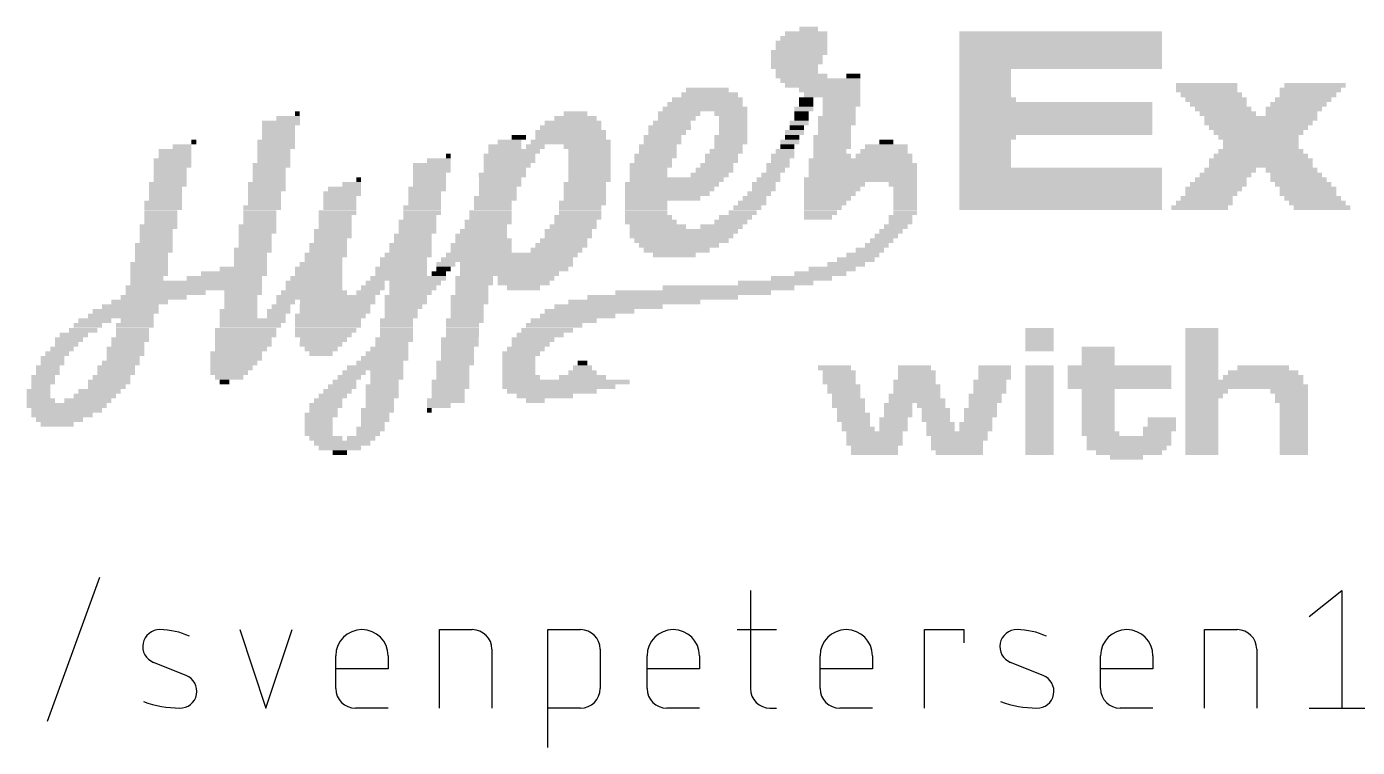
# Model space of a CAD drawing. Extents: x 0 to 102, y 0 to 90.
# Drawn here: x 65.22 to 78.42, y 12.52 to 19.67 of the extents above; entities that cross this region are included whole.
import ezdxf

# ---------------------------------------------------------------- set-up
doc = ezdxf.new("R2010")
doc.units = 0
doc.layers.add('21', color=253, linetype='CONTINUOUS')

# ---------------------------------------------------------------- blocks, each defined once
blk = doc.blocks.new('RECT')
blk.add_solid([(-0.5, -0.5), (0.5, -0.5), (-0.5, 0.5), (0.5, 0.5)])

msp = doc.modelspace()

# ---------------------------------------------------------------- linework, layer by layer
at = {"layer": '21'}
for p, q in [((65.4304, 12.7797), (65.9497, 14.2078)), ((72.3977, 14.078), (72.3977, 13.1043)), ((77.9385, 13.8183), (78.263, 14.078)), ((78.263, 14.078), (78.263, 12.9096)), ((67.3354, 13.6885), (67.595, 12.9096)), ((67.595, 12.9096), (67.8547, 13.6885)), ((69.3166, 12.9096), (69.3166, 13.6885)), ((69.3166, 13.6885), (69.6411, 13.6885)), ((70.3893, 12.5201), (70.3893, 13.6885)), ((70.3893, 13.6885), (70.7138, 13.6885)), ((72.2678, 13.6885), (72.6573, 13.6885)), ((74.1238, 12.9096), (74.1238, 13.6885)), ((74.1238, 13.6885), (74.5133, 13.6885)), ((74.5133, 13.6885), (74.5133, 13.5587)), ((76.8985, 12.9096), (76.8985, 13.6885)), ((76.8985, 13.6885), (77.223, 13.6885)), ((69.8359, 13.4938), (69.8359, 12.9096)), ((70.9085, 13.4938), (70.9085, 13.1043)), ((77.4177, 13.4938), (77.4177, 12.9096)), ((66.8048, 13.2341), (66.4802, 13.3639)), ((68.2879, 13.1043), (68.2879, 13.4288)), ((68.8072, 13.4288), (68.8072, 13.299)), ((71.374, 13.1043), (71.374, 13.4288)), ((71.8933, 13.4288), (71.8933, 13.299)), ((73.0885, 13.1043), (73.0885, 13.4288)), ((73.6078, 13.4288), (73.6078, 13.299)), ((75.3011, 13.2341), (74.9765, 13.3639)), ((75.8698, 13.1043), (75.8698, 13.4288)), ((76.389, 13.4288), (76.389, 13.299)), ((68.8072, 13.299), (68.2879, 13.299)), ((71.8933, 13.299), (71.374, 13.299)), ((73.6078, 13.299), (73.0885, 13.299)), ((76.389, 13.299), (75.8698, 13.299)), ((68.8072, 12.9096), (68.4826, 12.9096)), ((70.7138, 12.9096), (70.3893, 12.9096)), ((71.8933, 12.9096), (71.5687, 12.9096)), ((72.5924, 12.9096), (72.6573, 12.9096)), ((73.6078, 12.9096), (73.2832, 12.9096)), ((76.389, 12.9096), (76.0645, 12.9096)), ((77.9385, 12.9096), (78.5876, 12.9096))]:
    msp.add_line(p, q, dxfattribs=at)
for centre, radius, start, end in [((66.5427, 13.5202), 0.1683, 89.1818, 248.1989), ((66.5346, 12.9514), 0.7371, 65.7612, 89.1819), ((68.5475, 13.4288), 0.2596, 0, 180), ((69.6411, 13.4937), 0.1947, 0.0009, 90), ((70.7138, 13.4937), 0.1947, 0.0009, 90), ((71.6336, 13.4288), 0.2596, 0, 180), ((73.3481, 13.4288), 0.2596, 0, 180), ((75.039, 13.5202), 0.1683, 89.1818, 248.1989), ((75.0309, 12.9514), 0.7371, 65.7612, 89.1819), ((76.1294, 13.4288), 0.2596, 0, 180), ((77.223, 13.4937), 0.1947, 0.0009, 90), ((66.7423, 13.0778), 0.1683, 269.1818, 68.1989), ((75.2386, 13.0778), 0.1683, 269.1818, 68.1989), ((68.4826, 13.1043), 0.1947, 180, 270), ((70.7138, 13.1043), 0.1947, 270, 0), ((71.5687, 13.1043), 0.1947, 180, 270), ((72.5924, 13.1043), 0.1947, 180, 270), ((73.2832, 13.1043), 0.1947, 180, 270), ((76.0645, 13.1043), 0.1947, 180, 270), ((66.7556, 14.0103), 1.1008, 250.209, 269.1819), ((75.2519, 14.0103), 1.1008, 250.209, 269.1819)]:
    msp.add_arc(centre, radius, start, end, dxfattribs=at)

# ---------------------------------------------------------------- block references
at = {"layer": '21', "yscale": 0.0467}
for p, xscale in [((72.9751, 19.6485), 0.1868), ((72.905, 19.5084), 0.5137), ((72.9284, 19.5551), 0.467), ((72.9518, 19.6018), 0.4202), ((75.4736, 19.6018), 2.008), ((75.4736, 19.5551), 2.008), ((75.4736, 19.5084), 2.008), ((72.8817, 19.415), 0.5604), ((72.905, 19.4617), 0.5137), ((75.4736, 19.4617), 2.008), ((75.4736, 19.415), 2.008), ((72.8583, 19.3682), 0.5137), ((72.8583, 19.3216), 0.5137), ((72.835, 19.2749), 0.467), ((75.4736, 19.3682), 2.008), ((75.4736, 19.3216), 2.008), ((75.4736, 19.2749), 2.008), ((72.8583, 19.2281), 0.4203), ((72.905, 19.1815), 0.5137), ((73.0918, 19.1348), 0.7939), ((73.4187, 19.1815), 0.1401), ((74.7264, 19.2281), 0.5137), ((74.7264, 19.1815), 0.5137), ((74.7264, 19.1348), 0.5137), ((71.9944, 18.9947), 0.5603), ((71.971, 19.0414), 0.4203), ((73.1152, 19.0881), 0.7471), ((73.1852, 19.0414), 0.6071), ((73.2086, 18.9947), 0.5603), ((74.7264, 19.0881), 0.5137), ((74.7264, 19.0414), 0.5137), ((74.7264, 18.9947), 0.5137), ((76.9213, 19.0881), 0.6072), ((76.9213, 19.0414), 0.6072), ((76.9679, 18.9947), 0.6071), ((77.9487, 19.0414), 0.6072), ((77.9253, 18.9947), 0.5604), ((77.9953, 19.0881), 0.6071), ((71.9477, 18.8545), 0.8405), ((71.9477, 18.9013), 0.7473), ((71.9711, 18.948), 0.7005), ((72.9284, 18.8545), 0.1867), ((72.9517, 18.948), 0.1401), ((72.9517, 18.9013), 0.1401), ((73.2786, 18.8545), 0.327), ((73.302, 18.948), 0.3736), ((73.302, 18.9013), 0.3736), ((74.7497, 18.948), 0.5603), ((75.4269, 18.9013), 1.9147), ((75.4269, 18.8545), 1.9147), ((77.0147, 18.948), 0.607), ((77.038, 18.9013), 0.5604), ((77.0847, 18.8545), 0.5604), ((77.7852, 18.8545), 0.5604), ((77.832, 18.9013), 0.5604), ((77.8786, 18.948), 0.5604), ((67.7447, 18.7144), 0.3736), ((67.8148, 18.7612), 0.2334), ((67.9081, 18.8079), 0.0467), ((70.6401, 18.7144), 0.5604), ((70.6634, 18.7612), 0.4203), ((70.6634, 18.8079), 0.2335), ((71.6208, 18.7144), 0.3737), ((71.6908, 18.8079), 0.4203), ((71.6675, 18.7612), 0.3736), ((72.2045, 18.8079), 0.3269), ((72.2279, 18.7612), 0.2802), ((72.2279, 18.7144), 0.2802), ((72.8817, 18.7144), 0.1868), ((72.9051, 18.8079), 0.14), ((72.9051, 18.7612), 0.14), ((73.2553, 18.7612), 0.3737), ((73.2553, 18.7144), 0.3737), ((73.2786, 18.8079), 0.327), ((75.4269, 18.8079), 1.9147), ((75.4269, 18.7612), 1.9147), ((75.4269, 18.7144), 1.9147), ((77.1314, 18.8079), 0.5605), ((77.4583, 18.7612), 1.1207), ((77.435, 18.7144), 1.074), ((77.7618, 18.8079), 0.5137), ((67.7213, 18.6678), 0.3269), ((67.7213, 18.6211), 0.3269), ((70.6167, 18.6211), 0.7005), ((70.6167, 18.6678), 0.6071), ((71.574, 18.6211), 0.3736), ((71.5975, 18.6678), 0.4204), ((72.2279, 18.6678), 0.2802), ((72.2279, 18.6211), 0.2802), ((72.8351, 18.6211), 0.1868), ((72.8584, 18.6678), 0.1402), ((73.2319, 18.6678), 0.327), ((73.2319, 18.6211), 0.327), ((75.4269, 18.6678), 1.9147), ((75.4269, 18.6211), 1.9147), ((77.435, 18.6678), 0.9808), ((77.4349, 18.6211), 0.8873), ((66.764, 18.4809), 0.1867), ((66.8808, 18.5277), 0.0468), ((67.698, 18.5277), 0.3736), ((67.698, 18.4809), 0.3736), ((67.7213, 18.5744), 0.3269), ((69.963, 18.4809), 0.3268), ((70.0097, 18.5277), 0.2334), ((70.103, 18.5744), 0.1401), ((70.2665, 18.4809), 0.1868), ((70.6168, 18.5277), 0.794), ((70.6167, 18.5744), 0.7005), ((70.7802, 18.4809), 0.4671), ((71.4806, 18.4809), 0.3736), ((71.5274, 18.5744), 0.3737), ((71.5274, 18.5277), 0.3737), ((72.2045, 18.5744), 0.3269), ((72.2045, 18.5277), 0.3269), ((72.1812, 18.4809), 0.2803), ((72.7649, 18.4809), 0.1402), ((72.7883, 18.5277), 0.1868), ((72.8117, 18.5744), 0.14), ((73.2086, 18.5744), 0.3737), ((73.2086, 18.5277), 0.3737), ((73.2086, 18.4809), 0.3737), ((73.7456, 18.4809), 0.4204), ((73.7456, 18.5277), 0.1401), ((74.7497, 18.5744), 0.5603), ((74.7264, 18.5277), 0.5137), ((74.7264, 18.4809), 0.5137), ((77.435, 18.5744), 0.7938), ((77.4583, 18.5277), 0.7472), ((77.4583, 18.4809), 0.7472), ((66.6706, 18.3408), 0.3736), ((66.6939, 18.4343), 0.3269), ((66.6939, 18.3876), 0.3269), ((67.6746, 18.4343), 0.3269), ((67.6746, 18.3876), 0.3269), ((67.6746, 18.3408), 0.3269), ((69.3091, 18.3408), 0.2335), ((69.4026, 18.3876), 0.0466), ((70.0096, 18.3876), 0.5137), ((70.0096, 18.3408), 0.5137), ((70.0564, 18.4343), 0.5136), ((70.8036, 18.4343), 0.4203), ((70.8036, 18.3876), 0.4203), ((70.8036, 18.3408), 0.4203), ((71.434, 18.3408), 0.3737), ((71.4573, 18.3876), 0.4203), ((71.4806, 18.4343), 0.3736), ((72.1111, 18.3876), 0.3269), ((72.1111, 18.3408), 0.3269), ((72.1579, 18.4343), 0.327), ((72.7182, 18.3876), 0.2336), ((72.6949, 18.3408), 0.1868), ((72.7416, 18.4343), 0.1869), ((73.4888, 18.3408), 1.0274), ((73.1852, 18.4343), 0.3269), ((73.2086, 18.3876), 0.3737), ((73.7223, 18.3876), 0.5603), ((73.7223, 18.4343), 0.4671), ((74.7264, 18.4343), 0.5137), ((74.7264, 18.3876), 0.5137), ((74.7264, 18.3408), 0.5137), ((77.4583, 18.3408), 1.0274), ((77.4583, 18.3876), 0.9341), ((77.4583, 18.4343), 0.8405), ((66.6706, 18.2942), 0.3736), ((66.6472, 18.2475), 0.3269), ((66.6472, 18.2007), 0.3269), ((67.6279, 18.2475), 0.327), ((67.6279, 18.2007), 0.327), ((67.6513, 18.2942), 0.3736), ((69.2157, 18.2007), 0.327), ((69.2391, 18.2942), 0.3736), ((69.2391, 18.2475), 0.3736), ((69.9395, 18.2007), 0.467), ((69.9862, 18.2942), 0.467), ((69.9629, 18.2475), 0.4203), ((70.8036, 18.2942), 0.4203), ((70.8036, 18.2475), 0.4203), ((70.8036, 18.2007), 0.4203), ((71.3873, 18.2475), 0.3735), ((71.3873, 18.2007), 0.3735), ((71.4107, 18.2942), 0.4203), ((71.9944, 18.2007), 0.3735), ((72.0411, 18.2475), 0.3737), ((72.0645, 18.2942), 0.327), ((72.6014, 18.2007), 0.1868), ((72.6715, 18.2942), 0.2335), ((72.6482, 18.2475), 0.1869), ((73.5121, 18.2942), 1.0741), ((73.5121, 18.2475), 1.0741), ((73.5121, 18.2007), 1.0741), ((74.7264, 18.2942), 0.5137), ((75.4736, 18.2475), 2.008), ((75.4736, 18.2007), 2.008), ((77.108, 18.2007), 0.5137), ((77.1548, 18.2475), 0.5137), ((77.4583, 18.2942), 1.0274), ((77.7618, 18.2475), 0.5137), ((77.8085, 18.2007), 0.5136), ((66.6005, 18.0607), 0.3269), ((66.6239, 18.1074), 0.3736), ((66.6472, 18.1541), 0.3269), ((67.6046, 18.1074), 0.3737), ((67.6046, 18.0607), 0.3737), ((67.6279, 18.1541), 0.327), ((68.3751, 18.0607), 0.3269), ((68.4452, 18.1074), 0.1867), ((68.5152, 18.1541), 0.0467), ((69.1924, 18.0607), 0.3737), ((69.2157, 18.1541), 0.327), ((69.2157, 18.1074), 0.327), ((69.8929, 18.0607), 0.3737), ((69.9162, 18.1541), 0.4203), ((69.9162, 18.1074), 0.4203), ((70.7568, 18.1074), 0.4203), ((70.7568, 18.0607), 0.4203), ((70.8036, 18.1541), 0.4203), ((71.5974, 18.0607), 0.8873), ((71.6208, 18.1074), 0.934), ((71.6676, 18.1541), 0.934), ((72.5314, 18.1074), 0.2335), ((72.5314, 18.0607), 0.2335), ((72.5781, 18.1541), 0.2335), ((73.4888, 18.1541), 1.1207), ((73.2319, 18.1074), 0.607), ((73.2086, 18.0607), 0.5603), ((73.9091, 18.1074), 0.2801), ((73.9324, 18.0607), 0.2335), ((75.4736, 18.1541), 2.008), ((75.4736, 18.1074), 2.008), ((75.4736, 18.0607), 2.008), ((76.9913, 18.0607), 0.5603), ((77.038, 18.1074), 0.5604), ((77.0613, 18.1541), 0.5137), ((77.832, 18.1541), 0.5604), ((77.8786, 18.1074), 0.5604), ((77.9253, 18.0607), 0.5604), ((66.5772, 17.9206), 0.3735), ((66.6005, 18.014), 0.3269), ((66.6005, 17.9672), 0.3269), ((67.5812, 18.014), 0.327), ((67.5812, 17.9672), 0.327), ((67.5812, 17.9206), 0.327), ((68.3518, 18.014), 0.3736), ((68.3284, 17.9672), 0.3269), ((68.3284, 17.9206), 0.3269), ((69.169, 18.014), 0.3269), ((69.169, 17.9672), 0.3269), ((69.169, 17.9206), 0.3269), ((69.8696, 17.9672), 0.4204), ((69.8462, 17.9206), 0.3736), ((69.8929, 18.014), 0.3737), ((70.7335, 17.9206), 0.4669), ((70.7568, 18.014), 0.4203), ((70.7568, 17.9672), 0.4203), ((71.574, 18.014), 0.8406), ((71.5273, 17.9672), 0.7472), ((71.3639, 17.9206), 0.4203), ((72.4147, 17.9206), 0.2802), ((72.4381, 17.9672), 0.2334), ((72.4847, 18.014), 0.2335), ((73.1853, 18.014), 0.5137), ((73.162, 17.9672), 0.467), ((73.1386, 17.9206), 0.4202), ((73.9324, 18.014), 0.2335), ((73.9324, 17.9672), 0.2335), ((73.9324, 17.9206), 0.2335), ((75.4736, 18.014), 2.008), ((75.4736, 17.9672), 2.008), ((75.4736, 17.9206), 2.008), ((76.8979, 17.9206), 0.5604), ((76.9212, 17.9672), 0.5137), ((76.968, 18.014), 0.5137), ((77.9253, 18.014), 0.5604), ((77.972, 17.9672), 0.5605), ((78.0187, 17.9206), 0.5603), ((66.5538, 17.8271), 0.3268), ((66.5772, 17.8739), 0.3735), ((67.5579, 17.8739), 0.3737), ((67.5346, 17.8271), 0.327), ((68.3051, 17.8271), 0.3736), ((68.3284, 17.8739), 0.3269), ((69.1457, 17.8739), 0.3735), ((69.1457, 17.8271), 0.3735), ((69.8228, 17.8271), 0.4203), ((69.8462, 17.8739), 0.3736), ((70.7101, 17.8739), 0.4202), ((70.7101, 17.8271), 0.4202), ((71.3639, 17.8739), 0.4203), ((71.3639, 17.8271), 0.4203), ((72.3213, 17.8271), 0.2802), ((72.368, 17.8739), 0.2801), ((73.1152, 17.8739), 0.3735), ((73.0919, 17.8271), 0.3269), ((73.9324, 17.8739), 0.2335), ((73.9324, 17.8271), 0.2335), ((75.4736, 17.8739), 2.008), ((76.8512, 17.8739), 0.5604), ((78.0654, 17.8739), 0.5604), ((66.5305, 17.687), 0.3735), ((66.5538, 17.7805), 0.3268), ((66.5538, 17.7338), 0.3268), ((67.5112, 17.687), 0.3737), ((67.5346, 17.7805), 0.327), ((67.5346, 17.7338), 0.327), ((68.2817, 17.7805), 0.3269), ((68.2817, 17.7338), 0.3269), ((68.2817, 17.687), 0.3269), ((69.0991, 17.7338), 0.3736), ((69.0991, 17.687), 0.3736), ((69.1224, 17.7805), 0.3269), ((69.7995, 17.7338), 0.467), ((69.7762, 17.687), 0.4204), ((69.8228, 17.7805), 0.4203), ((70.6401, 17.687), 0.4669), ((70.6634, 17.7338), 0.4203), ((70.6868, 17.7805), 0.467), ((71.3873, 17.7805), 0.4671), ((71.4106, 17.7338), 0.5137), ((71.4807, 17.687), 0.5603), ((72.1112, 17.687), 0.4204), ((72.2045, 17.7338), 0.3269), ((72.2512, 17.7805), 0.3269), ((73.0685, 17.7805), 0.2801), ((73.8391, 17.687), 0.2336), ((73.8858, 17.7805), 0.2334), ((73.8858, 17.7338), 0.2334), ((66.5072, 17.6404), 0.3269), ((66.5072, 17.5937), 0.3269), ((66.5072, 17.547), 0.3269), ((67.5112, 17.6404), 0.3737), ((67.4879, 17.5937), 0.327), ((67.4879, 17.547), 0.327), ((68.2584, 17.6404), 0.3736), ((68.2584, 17.5937), 0.3736), ((68.235, 17.547), 0.3269), ((69.0523, 17.5937), 0.3735), ((69.0523, 17.547), 0.3735), ((69.0991, 17.6404), 0.3736), ((69.7528, 17.547), 0.5603), ((69.7295, 17.5937), 0.5137), ((69.7528, 17.6404), 0.4671), ((70.5466, 17.547), 0.467), ((70.5934, 17.6404), 0.467), ((70.5934, 17.5937), 0.467), ((71.7375, 17.6404), 1.074), ((71.7143, 17.5937), 1.0274), ((71.7142, 17.547), 0.934), ((73.699, 17.547), 0.2334), ((73.7456, 17.5937), 0.2335), ((73.7923, 17.6404), 0.2335), ((66.4605, 17.4069), 0.3269), ((66.4839, 17.5003), 0.3736), ((66.4839, 17.4535), 0.3736), ((67.4645, 17.4535), 0.3737), ((67.4411, 17.4069), 0.3269), ((67.4879, 17.5003), 0.327), ((68.1883, 17.4069), 0.4203), ((68.2117, 17.5003), 0.3736), ((68.2117, 17.4535), 0.3736), ((69.0055, 17.4069), 0.467), ((69.0289, 17.5003), 0.4203), ((69.0289, 17.4535), 0.4203), ((70.033, 17.4069), 1.3075), ((69.7294, 17.5003), 0.6071), ((69.7294, 17.4535), 0.6071), ((70.4766, 17.4535), 0.5137), ((70.5233, 17.5003), 0.5137), ((71.6908, 17.5003), 0.7939), ((71.6675, 17.4535), 0.6538), ((71.6441, 17.4069), 0.4203), ((73.5121, 17.4069), 0.3269), ((73.5822, 17.4535), 0.2801), ((73.6523, 17.5003), 0.2336), ((66.4371, 17.3134), 0.3737), ((66.4371, 17.2668), 0.3737), ((66.4605, 17.3602), 0.3269), ((67.371, 17.2668), 0.467), ((67.4411, 17.3602), 0.3269), ((67.4411, 17.3134), 0.3269), ((68.1183, 17.2668), 0.4671), ((68.1416, 17.3134), 0.4204), ((68.165, 17.3602), 0.3737), ((68.9355, 17.2668), 0.5137), ((68.9588, 17.3602), 0.467), ((68.9588, 17.3134), 0.467), ((69.3792, 17.3134), 0.1868), ((69.3559, 17.2668), 0.14), ((69.9862, 17.3602), 1.3076), ((70.0797, 17.3134), 1.1208), ((70.0564, 17.2668), 1.0742), ((73.2086, 17.2668), 0.4671), ((73.3487, 17.3134), 0.3736), ((73.4421, 17.3602), 0.3735), ((66.4371, 17.2201), 0.3737), ((66.4137, 17.1733), 0.3269), ((67.1843, 17.1733), 0.7472), ((67.2777, 17.2201), 0.6537), ((68.0949, 17.1733), 0.5138), ((68.1183, 17.2201), 0.4671), ((69.0056, 17.1733), 0.7473), ((68.9355, 17.2201), 0.5137), ((69.3092, 17.2201), 0.1402), ((69.6594, 17.1733), 0.3735), ((70.0097, 17.2201), 0.9808), ((70.1731, 17.1733), 0.5603), ((72.905, 17.1733), 0.6071), ((73.0919, 17.2201), 0.5136), ((66.6005, 17.0333), 0.7939), ((66.8807, 17.08), 1.3543), ((66.904, 17.1267), 1.3076), ((67.371, 17.0333), 0.3736), ((68.0716, 17.0333), 0.6537), ((68.0717, 17.1267), 0.5604), ((68.0717, 17.08), 0.5604), ((68.6086, 17.0333), 0.2335), ((68.6553, 17.08), 0.2335), ((68.6787, 17.1267), 0.1868), ((69.0756, 17.1267), 0.5137), ((69.0289, 17.0333), 0.4203), ((69.0523, 17.08), 0.4671), ((69.6594, 17.1267), 0.3735), ((69.6361, 17.08), 0.3269), ((69.6361, 17.0333), 0.3269), ((70.1498, 17.1267), 0.5137), ((70.1497, 17.08), 0.3268), ((71.8309, 17.0333), 1.5411), ((72.1813, 17.08), 1.3076), ((72.6482, 17.1267), 0.7472), ((66.2503, 16.8932), 0.5604), ((66.3437, 16.9398), 0.5605), ((66.4838, 16.9866), 0.6538), ((67.3477, 16.9866), 0.3269), ((67.3477, 16.9398), 0.3269), ((67.3477, 16.8932), 0.3269), ((67.7447, 16.8932), 0.1867), ((68.1883, 16.9866), 0.9806), ((67.7914, 16.9398), 0.1867), ((68.2817, 16.8932), 0.7005), ((68.3051, 16.9398), 0.7472), ((68.9588, 16.8932), 0.3736), ((68.9822, 16.9866), 0.4203), ((68.9822, 16.9398), 0.4203), ((69.6127, 16.9866), 0.3737), ((69.6127, 16.9398), 0.3737), ((69.5893, 16.8932), 0.3269), ((70.9904, 16.8932), 1.0742), ((71.2472, 16.9398), 1.3075), ((71.5273, 16.9866), 1.4944), ((65.9001, 16.7531), 0.3268), ((66.1569, 16.7997), 0.6538), ((66.2036, 16.8465), 0.6538), ((66.3203, 16.7531), 0.3269), ((67.3244, 16.8465), 0.3736), ((67.3244, 16.7997), 0.3736), ((67.4645, 16.7531), 0.6539), ((67.698, 16.7997), 0.1869), ((67.7213, 16.8465), 0.2335), ((68.235, 16.7997), 0.7005), ((68.2117, 16.7531), 0.6538), ((68.2817, 16.8465), 0.7005), ((68.8888, 16.7531), 0.3269), ((68.9355, 16.8465), 0.3269), ((68.9355, 16.7997), 0.3269), ((69.566, 16.7531), 0.3735), ((69.5893, 16.8465), 0.3269), ((69.5893, 16.7997), 0.3269), ((70.5466, 16.7531), 0.6538), ((70.6868, 16.7997), 0.7472), ((70.8035, 16.8465), 0.8873), ((65.6899, 16.613), 0.2802), ((65.7833, 16.6596), 0.2803), ((65.8299, 16.7064), 0.2802), ((66.297, 16.7064), 0.3736), ((66.2736, 16.6596), 0.3269), ((66.2736, 16.613), 0.3269), ((67.3945, 16.6596), 0.6072), ((67.3945, 16.613), 0.6072), ((67.4412, 16.7064), 0.6072), ((68.1883, 16.6596), 0.6071), ((68.2117, 16.7064), 0.6538), ((68.165, 16.613), 0.5604), ((68.8888, 16.7064), 0.3269), ((68.8888, 16.6596), 0.3269), ((68.8888, 16.613), 0.3269), ((69.5427, 16.7064), 0.3268), ((69.5427, 16.6596), 0.3268), ((69.5427, 16.613), 0.3268), ((70.3132, 16.613), 0.4669), ((70.3832, 16.6596), 0.5137), ((70.4532, 16.7064), 0.5604), ((75.2634, 16.6596), 0.2801), ((75.2634, 16.613), 0.2801), ((76.8746, 16.6596), 0.3269), ((76.8746, 16.613), 0.3269), ((65.5731, 16.4729), 0.2334), ((65.6432, 16.5663), 0.2803), ((65.6198, 16.5196), 0.2336), ((66.2036, 16.4729), 0.3737), ((66.2503, 16.5663), 0.3736), ((66.227, 16.5196), 0.327), ((67.3711, 16.5663), 0.5605), ((67.3711, 16.5196), 0.5605), ((67.3477, 16.4729), 0.5137), ((68.1416, 16.5196), 0.4204), ((68.165, 16.5663), 0.467), ((68.1416, 16.4729), 0.327), ((68.8188, 16.4729), 0.3736), ((68.8655, 16.5663), 0.3736), ((68.8421, 16.5196), 0.3269), ((69.5192, 16.5663), 0.3736), ((69.5192, 16.5196), 0.3736), ((69.4959, 16.4729), 0.3269), ((70.1731, 16.4729), 0.3735), ((70.2431, 16.5663), 0.4203), ((70.2198, 16.5196), 0.3737), ((75.2634, 16.5663), 0.2801), ((75.2634, 16.5196), 0.2801), ((75.2634, 16.4729), 0.2801), ((75.8472, 16.4729), 0.3269), ((76.8746, 16.5663), 0.3269), ((76.8746, 16.5196), 0.3269), ((76.8746, 16.4729), 0.3269), ((65.4798, 16.3795), 0.2336), ((65.5264, 16.4261), 0.2335), ((66.2036, 16.4261), 0.3737), ((66.1803, 16.3795), 0.327), ((67.301, 16.4261), 0.5137), ((67.301, 16.3795), 0.5137), ((68.1416, 16.4261), 0.2336), ((68.7721, 16.3795), 0.467), ((68.7954, 16.4261), 0.4203), ((69.4959, 16.4261), 0.3269), ((69.4959, 16.3795), 0.3269), ((70.103, 16.3795), 0.3269), ((70.1264, 16.4261), 0.3736), ((75.8472, 16.4261), 0.3269), ((75.8472, 16.3795), 0.3269), ((76.8746, 16.4261), 0.3269), ((76.8746, 16.3795), 0.3269), ((65.4331, 16.286), 0.2334), ((65.4331, 16.2394), 0.2334), ((65.4798, 16.3328), 0.2336), ((66.1103, 16.286), 0.3736), ((66.1103, 16.2394), 0.3736), ((66.1569, 16.3328), 0.3737), ((67.2777, 16.3328), 0.467), ((67.2543, 16.286), 0.4203), ((67.231, 16.2394), 0.3736), ((68.4686, 16.2394), 0.2334), ((68.6787, 16.286), 0.5605), ((68.7254, 16.3328), 0.4671), ((68.7955, 16.2394), 0.327), ((69.4726, 16.3328), 0.3735), ((69.4493, 16.286), 0.3268), ((69.4493, 16.2394), 0.3268), ((70.103, 16.3328), 0.3269), ((70.103, 16.286), 0.3269), ((70.103, 16.2394), 0.3269), ((70.7335, 16.2394), 0.2801), ((70.7335, 16.286), 0.1868), ((70.7335, 16.3328), 0.0934), ((73.2319, 16.286), 0.327), ((73.2786, 16.2394), 0.327), ((74.0491, 16.2394), 0.3736), ((74.0258, 16.286), 0.3269), ((74.8198, 16.286), 0.3269), ((74.8198, 16.2394), 0.3269), ((75.2634, 16.286), 0.2801), ((75.2634, 16.2394), 0.2801), ((76.0573, 16.286), 1.0274), ((76.0573, 16.2394), 1.0274), ((75.8472, 16.3328), 0.3269), ((76.8746, 16.3328), 0.3269), ((76.8746, 16.286), 0.3269), ((76.8746, 16.2394), 0.3269), ((77.4816, 16.2394), 0.7005), ((77.4817, 16.286), 0.5137), ((65.363, 16.0993), 0.1869), ((65.3863, 16.1927), 0.2335), ((65.3863, 16.1459), 0.2335), ((66.0401, 16.1459), 0.4203), ((66.0168, 16.0993), 0.3736), ((66.0635, 16.1927), 0.3736), ((67.231, 16.1927), 0.2802), ((67.1843, 16.1459), 0.0935), ((68.3518, 16.0993), 0.2802), ((68.3752, 16.1459), 0.2334), ((68.4219, 16.1927), 0.2334), ((68.7488, 16.0993), 0.327), ((68.7721, 16.1459), 0.2803), ((68.7955, 16.1927), 0.327), ((69.4258, 16.1459), 0.3736), ((69.4258, 16.0993), 0.3736), ((69.4493, 16.1927), 0.3268), ((70.4999, 16.0993), 1.1208), ((70.1264, 16.1927), 0.3736), ((70.5701, 16.1459), 1.261), ((70.7335, 16.1927), 0.4669), ((73.2786, 16.1927), 0.327), ((73.2786, 16.1459), 0.327), ((73.3253, 16.0993), 0.3269), ((74.0258, 16.1459), 0.4203), ((74.0492, 16.0993), 0.4671), ((74.0491, 16.1927), 0.3736), ((74.773, 16.1459), 0.3268), ((74.773, 16.0993), 0.3268), ((74.8198, 16.1927), 0.3269), ((75.2634, 16.1927), 0.2801), ((75.2634, 16.1459), 0.2801), ((75.2634, 16.0993), 0.2801), ((76.0573, 16.1927), 1.0274), ((76.0573, 16.1459), 1.0274), ((76.0573, 16.0993), 1.0274), ((77.2948, 16.1459), 1.1674), ((76.8746, 16.1927), 0.3269), ((77.3183, 16.0993), 1.2142), ((77.4816, 16.1927), 0.7939), ((65.3397, 16.0526), 0.2335), ((65.3397, 16.0059), 0.2335), ((65.363, 15.9592), 0.2801), ((65.83, 15.9592), 0.4669), ((65.9, 16.0059), 0.4203), ((65.9468, 16.0526), 0.4202), ((68.2117, 15.9592), 0.2803), ((68.2584, 16.0059), 0.2802), ((68.3051, 16.0526), 0.2802), ((68.7254, 15.9592), 0.2803), ((68.7488, 16.0526), 0.327), ((68.7488, 16.0059), 0.327), ((69.3792, 15.9592), 0.3736), ((69.4025, 16.0526), 0.3269), ((69.4025, 16.0059), 0.3269), ((70.43, 16.0526), 0.8872), ((70.3599, 16.0059), 0.5603), ((70.2665, 15.9592), 0.1868), ((73.3253, 16.0526), 0.3269), ((73.3487, 16.0059), 0.2802), ((73.372, 15.9592), 0.3269), ((74.0259, 16.0059), 0.5137), ((74.0492, 15.9592), 0.5603), ((74.0492, 16.0526), 0.4671), ((74.7263, 16.0059), 0.3269), ((74.7263, 15.9592), 0.3269), ((74.773, 16.0526), 0.3268), ((75.2634, 16.0526), 0.2801), ((75.2634, 16.0059), 0.2801), ((75.2634, 15.9592), 0.2801), ((75.8472, 16.0526), 0.3269), ((75.8472, 16.0059), 0.3269), ((75.8472, 15.9592), 0.3269), ((76.9213, 16.0526), 0.4202), ((76.8979, 16.0059), 0.3735), ((76.8746, 15.9592), 0.3269), ((77.7386, 16.0526), 0.3736), ((77.7619, 16.0059), 0.327), ((77.7619, 15.9592), 0.327), ((65.6198, 15.9125), 0.7938), ((65.6198, 15.8658), 0.7005), ((65.5731, 15.8191), 0.6071), ((68.1416, 15.8191), 0.327), ((68.1883, 15.9125), 0.327), ((68.165, 15.8658), 0.2803), ((68.702, 15.8658), 0.327), ((68.6787, 15.8191), 0.2802), ((68.7254, 15.9125), 0.2803), ((69.3091, 15.9125), 0.2335), ((69.2157, 15.8658), 0.0467), ((73.372, 15.9125), 0.3269), ((73.3954, 15.8658), 0.2801), ((73.4188, 15.8191), 0.3269), ((73.8624, 15.9125), 0.2802), ((73.8624, 15.8658), 0.2802), ((73.8624, 15.8191), 0.2802), ((74.1893, 15.9125), 0.2802), ((74.236, 15.8658), 0.2801), ((74.236, 15.8191), 0.2801), ((74.6796, 15.8658), 0.3269), ((74.6796, 15.8191), 0.3269), ((74.703, 15.9125), 0.2802), ((75.2634, 15.9125), 0.2801), ((75.2634, 15.8658), 0.2801), ((75.2634, 15.8191), 0.2801), ((75.8472, 15.9125), 0.3269), ((75.8472, 15.8658), 0.3269), ((75.8472, 15.8191), 0.3269), ((76.8746, 15.9125), 0.3269), ((76.8746, 15.8658), 0.3269), ((76.8746, 15.8191), 0.3269), ((77.7852, 15.9125), 0.2803), ((77.7852, 15.8658), 0.2803), ((77.7852, 15.8191), 0.2803), ((65.5499, 15.7724), 0.467), ((65.5264, 15.7256), 0.3269), ((68.1183, 15.7724), 0.2803), ((68.1183, 15.7256), 0.2803), ((68.1183, 15.679), 0.2803), ((68.632, 15.679), 0.2802), ((68.6787, 15.7724), 0.2802), ((68.6553, 15.7256), 0.2335), ((73.4188, 15.7724), 0.3269), ((73.4421, 15.7256), 0.2803), ((73.4654, 15.679), 0.3269), ((73.8157, 15.7724), 0.2803), ((73.8157, 15.7256), 0.2803), ((73.8157, 15.679), 0.2803), ((74.236, 15.7724), 0.2801), ((74.2827, 15.7256), 0.2802), ((74.2827, 15.679), 0.2802), ((74.633, 15.7256), 0.3269), ((74.633, 15.679), 0.3269), ((74.6563, 15.7724), 0.2803), ((75.2634, 15.7724), 0.2801), ((75.2634, 15.7256), 0.2801), ((75.2634, 15.679), 0.2801), ((75.8472, 15.7724), 0.3269), ((75.8472, 15.7256), 0.3269), ((75.8472, 15.679), 0.3269), ((76.4542, 15.679), 0.3269), ((76.4776, 15.7724), 0.2801), ((76.4776, 15.7256), 0.2801), ((76.8746, 15.7724), 0.3269), ((76.8746, 15.7256), 0.3269), ((76.8746, 15.679), 0.3269), ((77.7852, 15.7724), 0.2803), ((77.7852, 15.7256), 0.2803), ((77.7852, 15.679), 0.2803), ((68.1183, 15.6323), 0.2803), ((68.1883, 15.5856), 0.327), ((68.5386, 15.5856), 0.2802), ((68.6086, 15.6323), 0.2335), ((73.6288, 15.6323), 0.5604), ((73.6288, 15.5856), 0.5604), ((74.4461, 15.6323), 0.6071), ((74.4695, 15.5856), 0.5604), ((75.2634, 15.6323), 0.2801), ((75.2634, 15.5856), 0.2801), ((75.8705, 15.6323), 0.3735), ((76.1506, 15.5856), 0.8406), ((76.4309, 15.6323), 0.2802), ((76.8746, 15.6323), 0.3269), ((76.8746, 15.5856), 0.3269), ((77.7852, 15.6323), 0.2803), ((77.7852, 15.5856), 0.2803), ((68.3518, 15.5389), 0.5604), ((68.3284, 15.4922), 0.4203), ((68.3285, 15.4455), 0.14), ((73.6288, 15.5389), 0.5604), ((73.6289, 15.4922), 0.4669), ((73.6289, 15.4455), 0.4669), ((74.4461, 15.5389), 0.5137), ((74.4461, 15.4922), 0.5137), ((74.4695, 15.4455), 0.467), ((75.2634, 15.5389), 0.2801), ((75.2634, 15.4922), 0.2801), ((75.2634, 15.4455), 0.2801), ((76.1506, 15.5389), 0.8406), ((76.1274, 15.4922), 0.794), ((76.1507, 15.4455), 0.6537), ((76.8746, 15.5389), 0.3269), ((76.8746, 15.4922), 0.3269), ((76.8746, 15.4455), 0.3269), ((77.7852, 15.5389), 0.2803), ((77.7852, 15.4922), 0.2803), ((77.7852, 15.4455), 0.2803), ((76.1273, 15.3988), 0.3269)]:
    msp.add_blockref('RECT', p, dxfattribs=dict(at, xscale=xscale))

doc.saveas('drawing.dxf')
